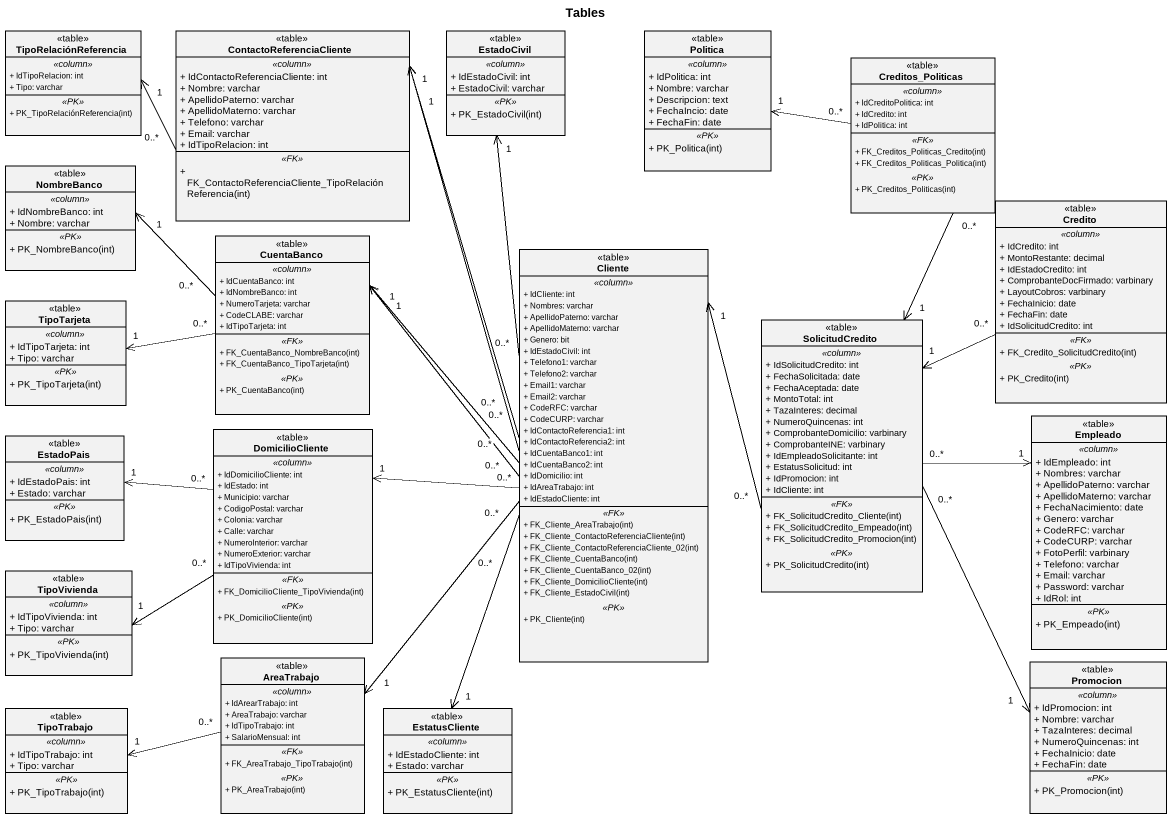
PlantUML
@startuml
title Tables
hide circle
hide empty members
skinparam classAttributeIconSize 0
class TipoRelaciónReferencia <<table>> {
  .. <<column>> ..
  + IdTipoRelacion: int
  + Tipo: varchar
  .. <<PK>> ..
  + PK_TipoRelaciónReferencia(int)
}
class ContactoReferenciaCliente <<table>> {
  .. <<column>> ..
  + IdContactoReferenciaCliente: int
  + Nombre: varchar
  + ApellidoPaterno: varchar
  + ApellidoMaterno: varchar
  + Telefono: varchar
  + Email: varchar
  + IdTipoRelacion: int
  .. <<FK>> ..
  + FK_ContactoReferenciaCliente_TipoRelaciónReferencia(int)
}
class EstadoCivil <<table>> {
  .. <<column>> ..
  + IdEstadoCivil: int
  + EstadoCivil: varchar
  .. <<PK>> ..
  + PK_EstadoCivil(int)
}
class Politica <<table>> {
  .. <<column>> ..
  + IdPolitica: int
  + Nombre: varchar
  + Descripcion: text
  + FechaIncio: date
  + FechaFin: date
  .. <<PK>> ..
  + PK_Politica(int)
}
class Creditos_Politicas <<table>> {
  .. <<column>> ..
  + IdCreditoPolitica: int
  + IdCredito: int
  + IdPolitica: int
  .. <<FK>> ..
  + FK_Creditos_Politicas_Credito(int)
  + FK_Creditos_Politicas_Politica(int)
  .. <<PK>> ..
  + PK_Creditos_Politicas(int)
}
class NombreBanco <<table>> {
  .. <<column>> ..
  + IdNombreBanco: int
  + Nombre: varchar
  .. <<PK>> ..
  + PK_NombreBanco(int)
}
class Credito <<table>> {
  .. <<column>> ..
  + IdCredito: int
  + MontoRestante: decimal
  + IdEstadoCredito: int
  + ComprobanteDocFirmado: varbinary
  + LayoutCobros: varbinary
  + FechaInicio: date
  + FechaFin: date
  + IdSolicitudCredito: int
  .. <<FK>> ..
  + FK_Credito_SolicitudCredito(int)
  .. <<PK>> ..
  + PK_Credito(int)
}
class CuentaBanco <<table>> {
  .. <<column>> ..
  + IdCuentaBanco: int
  + IdNombreBanco: int
  + NumeroTarjeta: varchar
  + CodeCLABE: varchar
  + IdTipoTarjeta: int
  .. <<FK>> ..
  + FK_CuentaBanco_NombreBanco(int)
  + FK_CuentaBanco_TipoTarjeta(int)
  .. <<PK>> ..
  + PK_CuentaBanco(int)
}
class Cliente <<table>> {
  .. <<column>> ..
  + IdCliente: int
  + Nombres: varchar
  + ApellidoPaterno: varchar
  + ApellidoMaterno: varchar
  + Genero: bit
  + IdEstadoCivil: int
  + Telefono1: varchar
  + Telefono2: varchar
  + Email1: varchar
  + Email2: varchar
  + CodeRFC: varchar
  + CodeCURP: varchar
  + IdContactoReferencia1: int
  + IdContactoReferencia2: int
  + IdCuentaBanco1: int
  + IdCuentaBanco2: int
  + IdDomicilio: int
  + IdAreaTrabajo: int
  + IdEstadoCliente: int
  .. <<FK>> ..
  + FK_Cliente_AreaTrabajo(int)
  + FK_Cliente_ContactoReferenciaCliente(int)
  + FK_Cliente_ContactoReferenciaCliente_02(int)
  + FK_Cliente_CuentaBanco(int)
  + FK_Cliente_CuentaBanco_02(int)
  + FK_Cliente_DomicilioCliente(int)
  + FK_Cliente_EstadoCivil(int)
  .. <<PK>> ..
  + PK_Cliente(int)
}
class TipoTarjeta <<table>> {
  .. <<column>> ..
  + IdTipoTarjeta: int
  + Tipo: varchar
  .. <<PK>> ..
  + PK_TipoTarjeta(int)
}
class SolicitudCredito <<table>> {
  .. <<column>> ..
  + IdSolicitudCredito: int
  + FechaSolicitada: date
  + FechaAceptada: date
  + MontoTotal: int
  + TazaInteres: decimal
  + NumeroQuincenas: int
  + ComprobanteDomicilio: varbinary
  + ComprobanteINE: varbinary
  + IdEmpleadoSolicitante: int
  + EstatusSolicitud: int
  + IdPromocion: int
  + IdCliente: int
  .. <<FK>> ..
  + FK_SolicitudCredito_Cliente(int)
  + FK_SolicitudCredito_Empeado(int)
  + FK_SolicitudCredito_Promocion(int)
  .. <<PK>> ..
  + PK_SolicitudCredito(int)
}
class EstadoPais <<table>> {
  .. <<column>> ..
  + IdEstadoPais: int
  + Estado: varchar
  .. <<PK>> ..
  + PK_EstadoPais(int)
}
class DomicilioCliente <<table>> {
  .. <<column>> ..
  + IdDomicilioCliente: int
  + IdEstado: int
  + Municipio: varchar
  + CodigoPostal: varchar
  + Colonia: varchar
  + Calle: varchar
  + NumeroInterior: varchar
  + NumeroExterior: varchar
  + IdTipoVivienda: int
  .. <<FK>> ..
  + FK_DomicilioCliente_TipoVivienda(int)
  .. <<PK>> ..
  + PK_DomicilioCliente(int)
}
class Empleado <<table>> {
  .. <<column>> ..
  + IdEmpleado: int
  + Nombres: varchar
  + ApellidoPaterno: varchar
  + ApellidoMaterno: varchar
  + FechaNacimiento: date
  + Genero: varchar
  + CodeRFC: varchar
  + CodeCURP: varchar
  + FotoPerfil: varbinary
  + Telefono: varchar
  + Email: varchar
  + Password: varchar
  + IdRol: int
  .. <<PK>> ..
  + PK_Empeado(int)
}
class TipoVivienda <<table>> {
  .. <<column>> ..
  + IdTipoVivienda: int
  + Tipo: varchar
  .. <<PK>> ..
  + PK_TipoVivienda(int)
}
class AreaTrabajo <<table>> {
  .. <<column>> ..
  + IdArearTrabajo: int
  + AreaTrabajo: varchar
  + IdTipoTrabajo: int
  + SalarioMensual: int
  .. <<FK>> ..
  + FK_AreaTrabajo_TipoTrabajo(int)
  .. <<PK>> ..
  + PK_AreaTrabajo(int)
}
class Promocion <<table>> {
  .. <<column>> ..
  + IdPromocion: int
  + Nombre: varchar
  + TazaInteres: decimal
  + NumeroQuincenas: int
  + FechaInicio: date
  + FechaFin: date
  .. <<PK>> ..
  + PK_Promocion(int)
}
class TipoTrabajo <<table>> {
  .. <<column>> ..
  + IdTipoTrabajo: int
  + Tipo: varchar
  .. <<PK>> ..
  + PK_TipoTrabajo(int)
}
class EstatusCliente <<table>> {
  .. <<column>> ..
  + IdEstadoCliente: int
  + Estado: varchar
  .. <<PK>> ..
  + PK_EstatusCliente(int)
}
ContactoReferenciaCliente "0..*" -left-> "1" TipoRelaciónReferencia
Creditos_Politicas "0..*" -left-> "1" Politica
Creditos_Politicas "0..*" --> "1" SolicitudCredito
Credito "0..*" --> "1" SolicitudCredito
CuentaBanco "0..*" -left-> "1" NombreBanco
CuentaBanco "0..*" -left-> "1" TipoTarjeta
Cliente "0..*" -up-> "1" ContactoReferenciaCliente
Cliente "0..*" -up-> "1" ContactoReferenciaCliente
Cliente "0..*" -up-> "1" EstadoCivil
Cliente "0..*" -left-> "1" CuentaBanco
Cliente "0..*" -left-> "1" CuentaBanco
Cliente "0..*" -left-> "1" DomicilioCliente
Cliente "0..*" --> "1" AreaTrabajo
Cliente "0..*" --> "1" EstatusCliente
SolicitudCredito "0..*" -left-> "1" Cliente
SolicitudCredito "0..*" -right-> "1" Empleado
SolicitudCredito "0..*" --> "1" Promocion
DomicilioCliente "0..*" -left-> "1" EstadoPais
DomicilioCliente "0..*" -left-> "1" TipoVivienda
AreaTrabajo "0..*" -left-> "1" TipoTrabajo
@enduml
